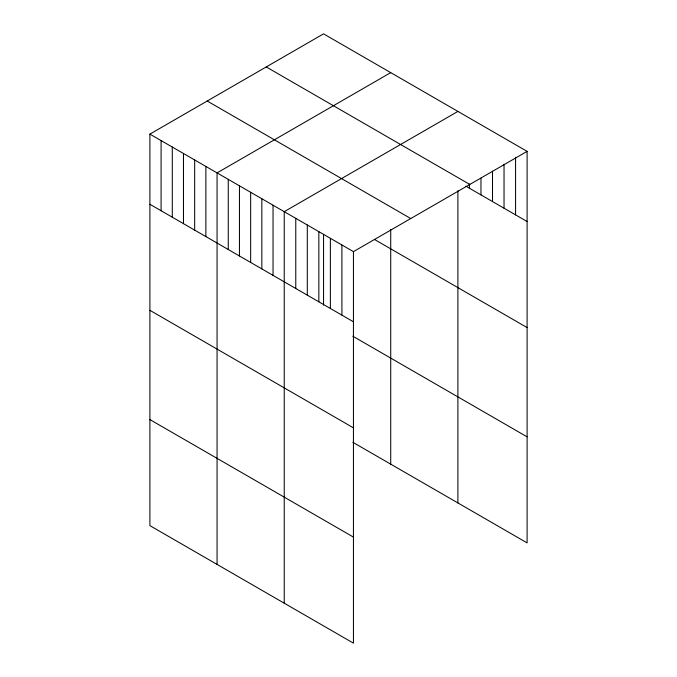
<?xml version="1.0" encoding="UTF-8"?>
<svg xmlns="http://www.w3.org/2000/svg" width="677" height="677" viewBox="0 0 677 677"><rect width="100%" height="100%" fill="white"/><g stroke="black" fill="none" stroke-linecap="round" stroke-linejoin="round"><path stroke-width="1.02" d="M149.896 134.114L353.445 251.632L353.445 643.15L149.896 525.631L149.896 134.114L323.555 33.85L527.104 151.369L527.104 542.886L352.835 442.276M390.722 72.634L217.063 172.897L217.063 564.415M457.897 111.417L284.238 211.673L284.238 603.19M353.445 251.632L527.104 151.369M266.247 66.938L469.796 184.457M465.886 186.183L527.104 221.531M207.204 101.025L410.753 218.544M374.364 239.396L527.104 327.575M149.896 204.268L353.445 321.795M352.835 336.224L527.104 436.843M149.896 310.32L353.445 427.839M149.896 419.579L353.445 537.098M515.569 157.276L515.569 214.871M504.035 164.232L504.035 208.211M492.501 171.188L492.501 201.551M480.966 178.136L480.966 194.891M469.432 184.042L469.432 188.231M457.897 190.753L457.897 502.935M390.722 229.469L390.722 464.151M341.91 244.972L341.91 315.135M330.376 238.312L330.376 308.475M323.555 234.335L323.555 305.158M318.842 231.652L318.842 301.815M307.307 224.992L307.307 295.155M295.773 218.332L295.773 288.495M273.043 205.216L273.043 275.37M261.847 198.75L261.847 268.904M250.651 192.285L250.651 262.448M239.455 185.82L239.455 255.982M228.259 179.354L228.259 249.517M205.867 166.432L205.867 236.586M194.671 159.967L194.671 230.129M183.475 153.501L183.475 223.664M172.288 147.036L172.288 217.199M161.092 140.579L161.092 210.733"/></g></svg>
